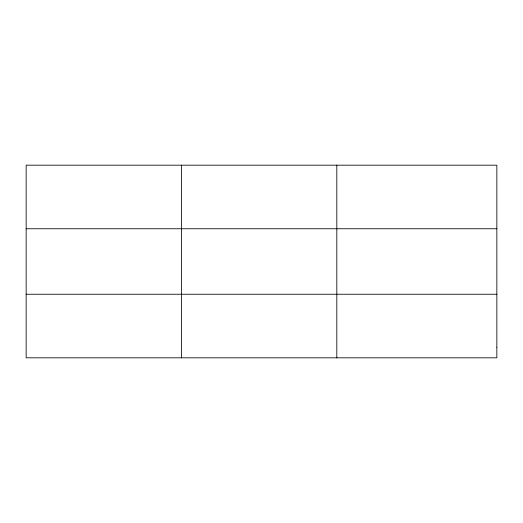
<?xml version="1.0" encoding="UTF-8"?>
<svg xmlns="http://www.w3.org/2000/svg" width="523" height="523" viewBox="0 0 523 523"><rect width="100%" height="100%" fill="white"/><g stroke="black" fill="none" stroke-linecap="round" stroke-linejoin="round"><path stroke-width="0.78" d="M181.481 165.183L181.481 357.817M336.812 165.183L336.812 357.817M26.15 228.754L496.85 228.754M26.15 294.246L496.85 294.246M496.85 347.22L496.85 357.817L26.15 357.817L26.15 165.183L496.85 165.183L496.85 347.22"/></g></svg>
